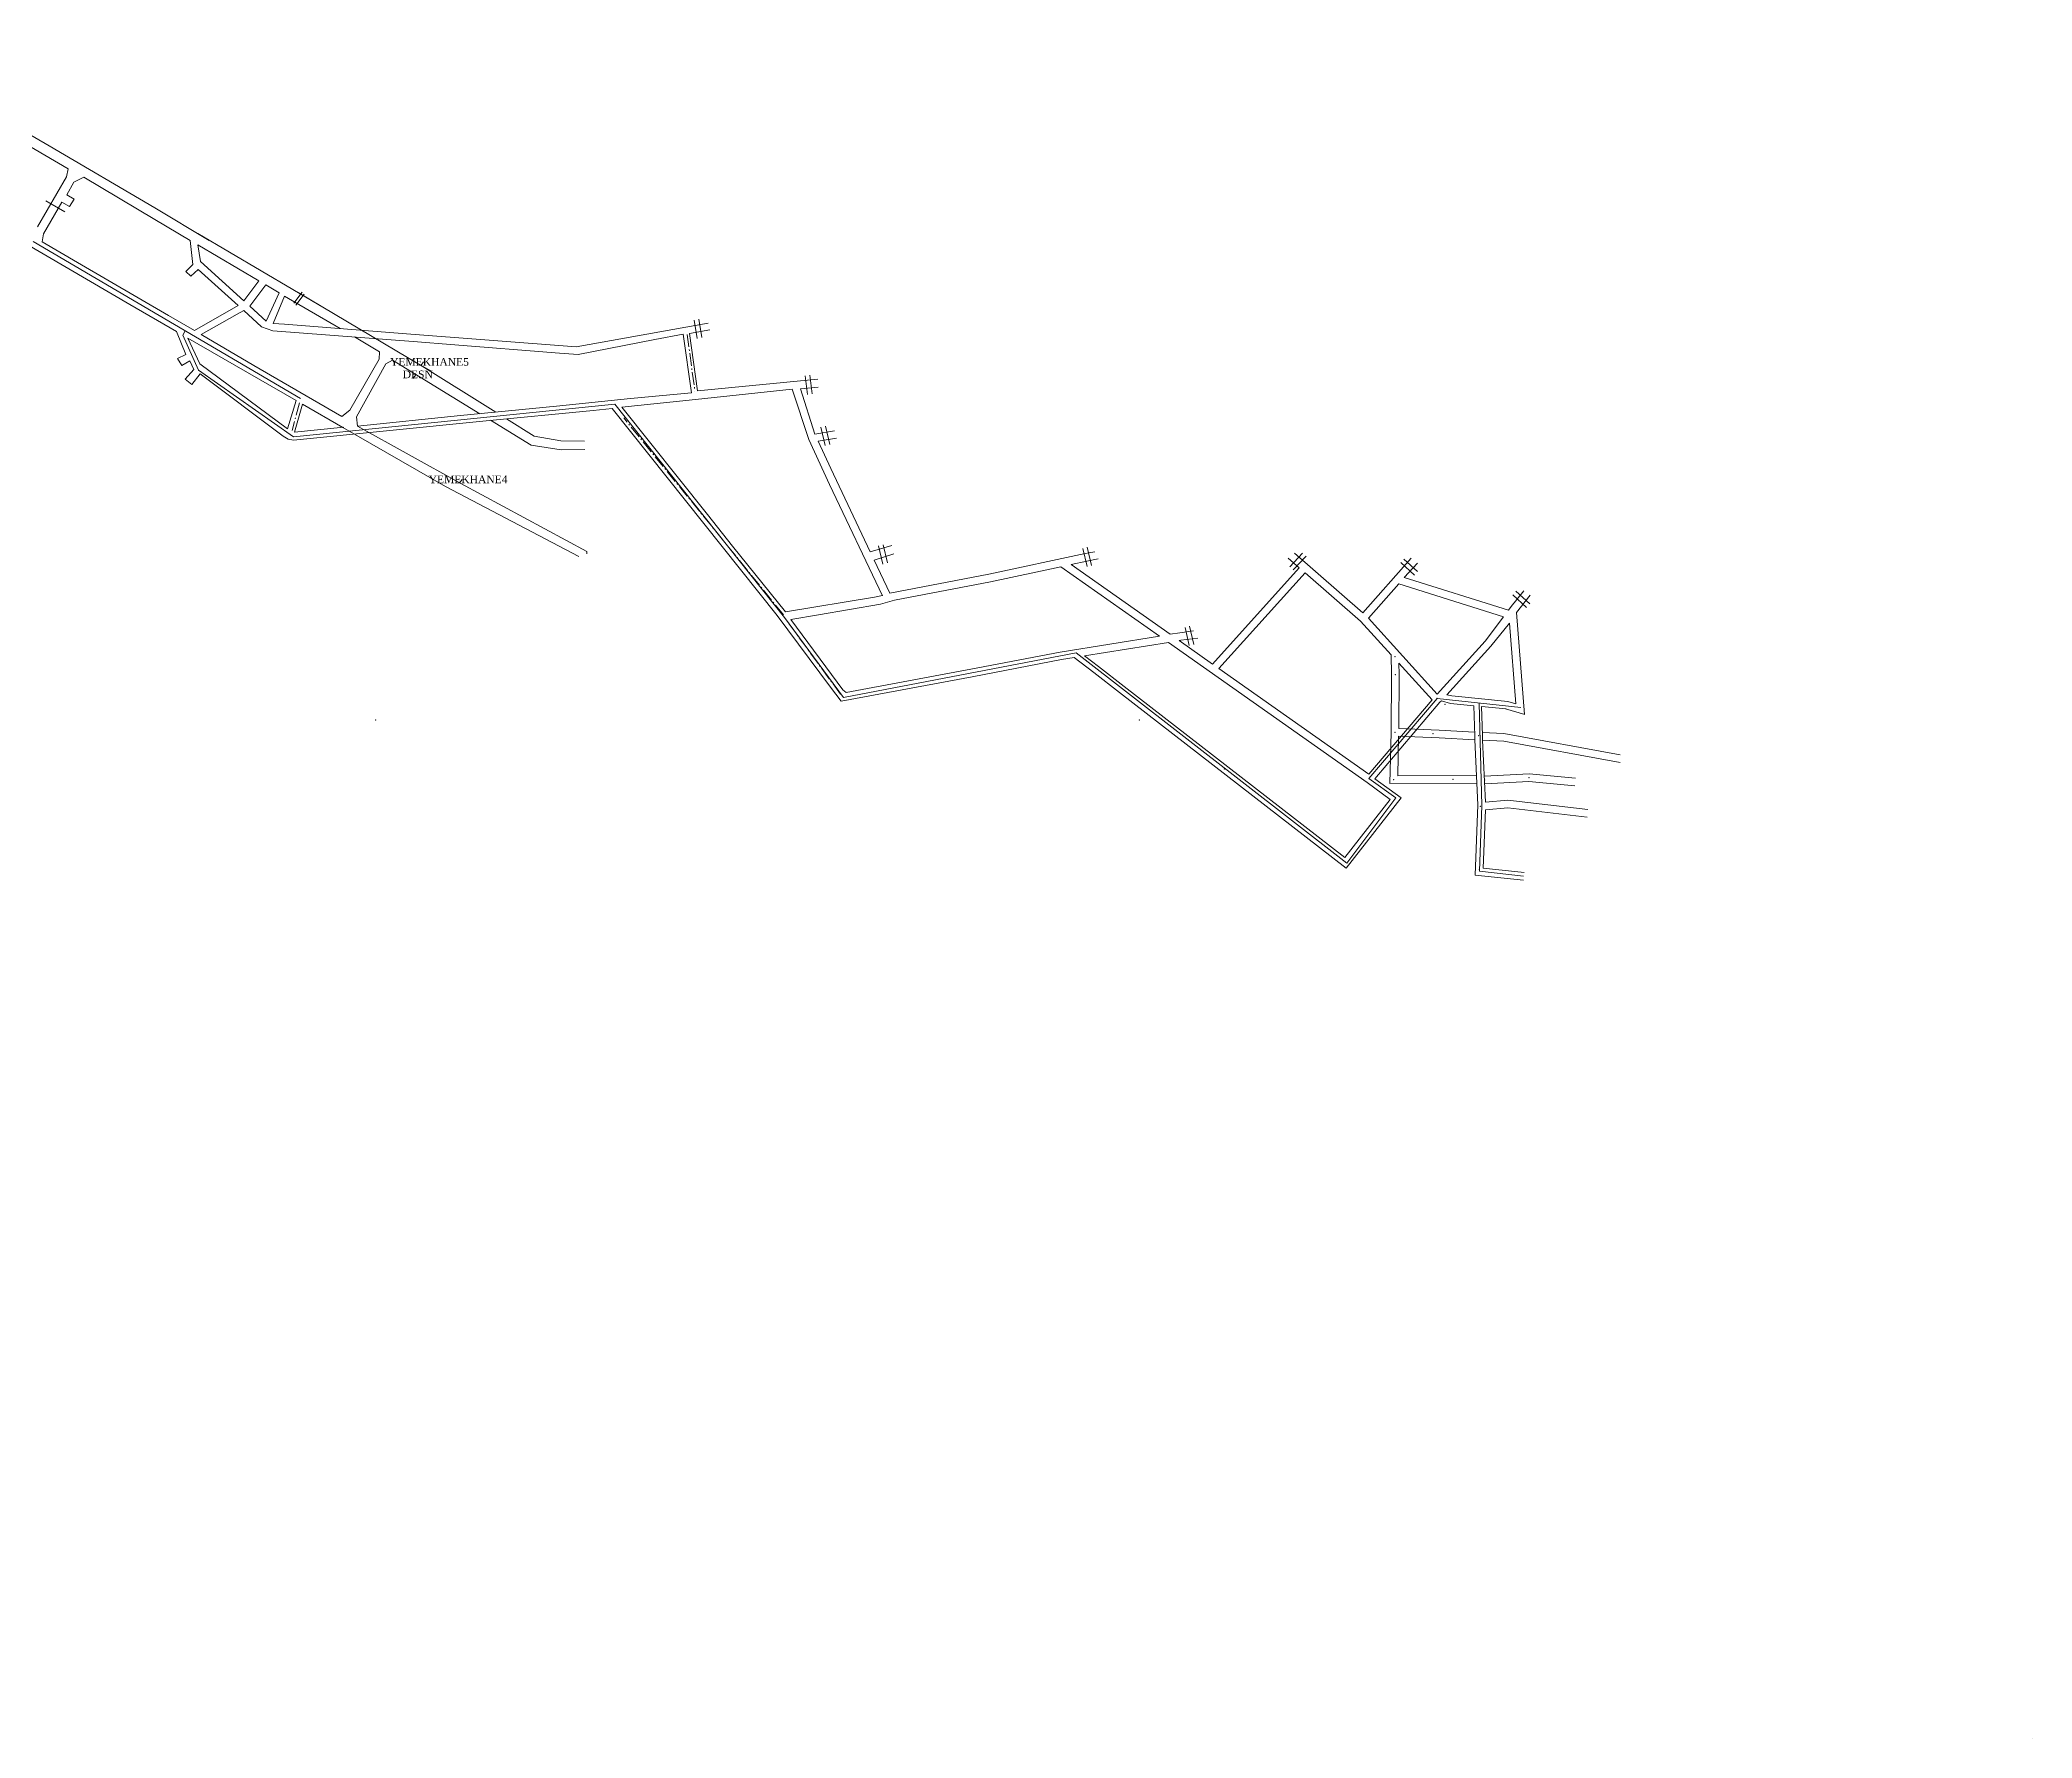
# Model space of a CAD drawing. Header units: millimetres. Extents: x 580294 to 581851, y 4179100 to 4180187.
# Drawn here: x 581068 to 581851, y 4179100 to 4179767 of the extents above; entities that cross this region are included whole.
import ezdxf

# ---------------------------------------------------------------- set-up
doc = ezdxf.new("R2010")
doc.units = ezdxf.units.MM
doc.header["$MEASUREMENT"] = 0
doc.layers.get('0').update_dxf_attribs({"color": 5, "lineweight": 0})
for name, color, linetype, lineweight in [('2016_BACA', 5, 'Continuous', 0), ('BACA', 18, 'Continuous', 0), ('BACA_2016', 18, 'Continuous', 0), ('BC', 18, 'Continuous', 0), ('DESANDRE', 5, 'Continuous', 0), ('GEOFENCE', 2, 'Continuous', 0), ('ISARET_KIR', 6, 'Continuous', 0), ('TAS_BACA', 5, 'Continuous', 0)]:
    doc.layers.add(name, color=color, linetype=linetype, lineweight=lineweight)
doc.styles.get("Standard").update_dxf_attribs({"font": 'TIMES.TTF.SHX'})

msp = doc.modelspace()

# ---------------------------------------------------------------- linework, layer by layer
at = {"linetype": 'Continuous'}
for p in [(581200, 4179500), (581500, 4179500)]:
    msp.add_point(p, dxfattribs=at)
at = {"layer": '2016_BACA', "lineweight": 0}
for p, q in [((581598.99, 4179525.64), (581599.03, 4179517.88)), ((581599.03, 4179517.88), (581598.91, 4179495.23)), ((581602.03, 4179517.88), (581601.92, 4179496.65)), ((581602, 4179522.31), (581602.03, 4179517.88)), ((581631.37, 4179505.63), (581631.79, 4179493.83)), ((581634.38, 4179505.33), (581634.79, 4179493.95)), ((581601.92, 4179496.65), (581617.78, 4179496.03)), ((581617.78, 4179496.03, -27.76), (581631.74, 4179495.3, -27.28)), ((581634.75, 4179495.14, -27.18), (581643.2, 4179494.7, -26.89)), ((581601.88, 4179493.65), (581617.81, 4179493.02)), ((581617.81, 4179493.02, -27.76), (581631.86, 4179492.29, -27.28)), ((581631.79, 4179493.83), (581631.86, 4179492.29)), ((581634.79, 4179493.95), (581634.87, 4179492.14)), ((581598.46, 4179475.04), (581632.64, 4179475.26)), ((581601.52, 4179478.06), (581632.5, 4179478.26)), ((581635.52, 4179477.99), (581635.67, 4179477.99)), ((581635.65, 4179474.99), (581635.71, 4179474.99))]:
    msp.add_line(p, q, dxfattribs=at)
at = {"layer": '2016_BACA', "linetype": 'Continuous'}
for p in [(581600.49, 4179524.9, -20.03), (581600.53, 4179517.88, -21.98), (581617, 4179508.5, -23.94), (581620.12, 4179506.24, -24.45), (581600.41, 4179495.21, -33.03), (581615.41, 4179494.62, -34.24), (581633.29, 4179493.89, -28.41), (581599.99, 4179476.55, -41.61), (581623.29, 4179476.7, -43.26), (581635.69, 4179476.49, -41.83), (581653.1, 4179477.34, -41.72), (581633.93, 4179466.06, -42.73), (581633.54, 4179441.27, -49.89)]:
    msp.add_point(p, dxfattribs=at)
at = {"layer": 'BACA', "color": 5, "lineweight": 0}
for p, q in [((581079.18, 4179716.67), (580992.47, 4179767.3)), ((581071.78, 4179725.66), (581037.82, 4179745.38)), ((581113.3, 4179701.25), (581071.78, 4179725.66)), ((581067.13, 4179693.76), (581078.5, 4179713.51)), ((581078.5, 4179713.51), (581079.18, 4179716.67)), ((581078.71, 4179706.43), (581081.46, 4179711.34)), ((581081.62, 4179704.64), (581078.71, 4179706.43)), ((581081.46, 4179711.34), (581085.4, 4179713.33)), ((581085.4, 4179713.33), (581113.23, 4179696.68)), ((581069.46, 4179691.06), (581076.71, 4179703.52)), ((581070.38, 4179704.06), (581077.91, 4179699.77)), ((581076.71, 4179703.52), (581079.73, 4179701.78)), ((581079.73, 4179701.78), (581081.62, 4179704.64)), ((581134.65, 4179688.48), (581113.3, 4179701.25)), ((581053.91, 4179692.21), (581103.46, 4179663.32)), ((581069.05, 4179687.89), (581069.46, 4179691.06)), ((581113.23, 4179696.68), (581127.17, 4179688.4)), ((581082.84, 4179679.87), (581069.05, 4179687.89)), ((581127.17, 4179688.4), (581128.24, 4179679.01)), ((581130.09, 4179686.69), (581131.21, 4179680.21)), ((581154.17, 4179672.55), (581130.09, 4179686.69)), ((581118.64, 4179658.99), (581082.84, 4179679.87)), ((581128.24, 4179679.01), (581125.38, 4179676.25)), ((581125.38, 4179676.25), (581127.38, 4179674.41)), ((581127.38, 4179674.41), (581130.29, 4179677.12)), ((581130.29, 4179677.12), (581146.02, 4179662.9)), ((581131.21, 4179680.21), (581148.23, 4179664.76)), ((581162.12, 4179667.87), (581156.85, 4179670.97)), ((581157.01, 4179656.78), (581162.12, 4179667.87)), ((581159.71, 4179655.82), (581164.25, 4179666.6)), ((581164.25, 4179666.6), (581186.03, 4179653.85)), ((581167.83, 4179663.87), (581171.11, 4179668.1)), ((581168.6, 4179663.1), (581171.88, 4179667.33)), ((581103.46, 4179663.32), (581121.76, 4179652.68)), ((581128.78, 4179653.06), (581118.64, 4179658.99)), ((581148.22, 4179660.92), (581155.21, 4179654.59)), ((581150.52, 4179662.68), (581157.01, 4179656.78)), ((581121.76, 4179652.68), (581125.48, 4179643.7)), ((581152.2, 4179639.37), (581131.42, 4179651.52)), ((581155.21, 4179654.59), (581159.6, 4179652.96)), ((581159.6, 4179652.96), (581216.45, 4179648.67)), ((581164.25, 4179655.56), (581159.71, 4179655.82)), ((581212.16, 4179651.79), (581164.25, 4179655.56)), ((581278.8, 4179646.73), (581212.16, 4179651.79)), ((581309.65, 4179649.54), (581320.75, 4179651.59)), ((581320.75, 4179651.59), (581324.04, 4179628.61)), ((581326.4, 4179629.33), (581323.26, 4179651.89)), ((581125.48, 4179643.7), (581122.17, 4179642.14)), ((581126.18, 4179650.1), (581130.99, 4179639.95)), ((581168.77, 4179625.58), (581126.18, 4179650.1)), ((581216.45, 4179648.67), (581229.45, 4179647.62)), ((581229.45, 4179647.62), (581272.17, 4179644.18)), ((581272.17, 4179644.18), (581279.57, 4179643.72)), ((581122.17, 4179642.14), (581123.81, 4179639.36)), ((581123.81, 4179639.36), (581127.02, 4179641.11)), ((581128.62, 4179637.72), (581125.19, 4179633.93)), ((581127.02, 4179641.11), (581128.62, 4179637.72)), ((581127.82, 4179631.81), (581131.1, 4179636.04)), ((581130.99, 4179639.95), (581165.33, 4179614.4)), ((581131.1, 4179636.04), (581163.64, 4179611.6)), ((581186.72, 4179619.35), (581152.2, 4179639.37)), ((581125.19, 4179633.93), (581127.82, 4179631.81)), ((581366.89, 4179630.21), (581373.8, 4179630.85)), ((581165.33, 4179614.4), (581168.77, 4179625.58)), ((581171.3, 4179624.12), (581168.19, 4179613.2)), ((581187.08, 4179615.04), (581171.3, 4179624.12)), ((581233.39, 4179619.68), (581192.86, 4179615.52)), ((581167.77, 4179610.03), (581242.15, 4179617.51)), ((581168.19, 4179613.2), (581187.5, 4179615.08)), ((581163.64, 4179611.6), (581165.61, 4179610.4)), ((581165.61, 4179610.4), (581167.77, 4179610.03)), ((581402.82, 4179568.56), (581394.28, 4179566.16)), ((581395.82, 4179562.89), (581403.63, 4179565.4)), ((581515.66, 4179531.23), (581516.37, 4179531.35)), ((581469.39, 4179523.79), (581474.43, 4179524.6))]:
    msp.add_line(p, q, dxfattribs=at)
at = {"layer": 'BACA', "lineweight": 0}
for p, q in [((581191.67, 4179650.54), (581201.58, 4179644.74)), ((581201.58, 4179644.74), (581201.33, 4179641.78)), ((581201.33, 4179641.78), (581189.89, 4179621.75)), ((581192.53, 4179619.17), (581204.06, 4179639.96)), ((581204.06, 4179639.96), (581206.68, 4179641.49)), ((581206.68, 4179641.49), (581240.92, 4179620.4)), ((581189.89, 4179621.75), (581186.72, 4179619.35)), ((581227.48, 4179591.78), (581187.08, 4179615.04)), ((581192.86, 4179615.52), (581192.53, 4179619.17)), ((581233.53, 4179592.97), (581192.86, 4179615.52)), ((581245.14, 4179617.8), (581261.09, 4179607.98)), ((581262.26, 4179611.61), (581251.38, 4179618.41)), ((581261.09, 4179607.98), (581272.83, 4179606.2)), ((581272.73, 4179609.72), (581262.26, 4179611.61)), ((581282.08, 4179609.57), (581272.73, 4179609.72)), ((581272.83, 4179606.2), (581282.13, 4179606.3)), ((581370.16, 4179610.25), (581378.25, 4179592.63)), ((581378.8, 4179598.84), (581373.88, 4179609.64)), ((581394.28, 4179566.16), (581378.8, 4179598.84)), ((581279.79, 4179564.35), (581227.48, 4179591.78)), ((581282.98, 4179566.29), (581233.53, 4179592.97)), ((581378.25, 4179592.63), (581399.09, 4179548.84)), ((581282.98, 4179565.32), (581282.98, 4179566.29)), ((581440.9, 4179557.29), (581478.73, 4179565.41)), ((581478.73, 4179565.41), (581482.52, 4179566.18)), ((581560.95, 4179565.54), (581587.86, 4179542.11)), ((581401.98, 4179549.9), (581395.82, 4179562.89)), ((581401.98, 4179549.9), (581440.9, 4179557.29)), ((581441.5, 4179554.35), (581469.21, 4179560.29)), ((581507.91, 4179533.03), (581469.21, 4179560.29)), ((581473.2, 4179561.15), (581479.35, 4179562.47)), ((581512.15, 4179533.71), (581473.2, 4179561.15)), ((581479.35, 4179562.47), (581483.78, 4179563.36)), ((581558.53, 4179563.64), (581562.86, 4179559.87)), ((581565.13, 4179557.9), (581586.95, 4179538.93)), ((581587.86, 4179542.11), (581606.79, 4179563.61)), ((581604.07, 4179556, -13.89), (581609.26, 4179561.72)), ((581403.77, 4179547.19), (581441.5, 4179554.35)), ((581590.01, 4179540.01), (581601.91, 4179553.53, -14.33)), ((581586.95, 4179538.93), (581598.99, 4179525.64)), ((581590.01, 4179540.01), (581617, 4179510.23)), ((581617, 4179510.23), (581635.89, 4179531.01)), ((581620.77, 4179509.91), (581638.11, 4179528.99)), ((581474.43, 4179524.6), (581482.12, 4179518.73)), ((581478.52, 4179525.26), (581483.96, 4179521.11)), ((581482.12, 4179518.73), (581492.21, 4179510.8)), ((581483.96, 4179521.11), (581494.05, 4179513.16)), ((581602, 4179522.31), (581615, 4179507.97)), ((581618.13, 4179507.01), (581618.68, 4179507.62)), ((581598.91, 4179495.23), (581598.46, 4179475.04)), ((581643.2, 4179494.7, -26.89), (581688.92, 4179486.31, -28.61)), ((581601.88, 4179493.65), (581601.52, 4179478.06)), ((581631.86, 4179492.29), (581633.03, 4179466.77)), ((581634.87, 4179492.14, -27.18), (581643.23, 4179491.7, -26.89)), ((581634.87, 4179492.14), (581635.99, 4179467.76)), ((581643.23, 4179491.7, -26.89), (581688.95, 4179483.31, -28.61)), ((581635.67, 4179477.99), (581653.13, 4179478.84)), ((581653.13, 4179478.84), (581671.39, 4179477.13)), ((581635.71, 4179474.99), (581653.07, 4179475.84)), ((581653.07, 4179475.84), (581671.11, 4179474.15)), ((581633.03, 4179466.77), (581631.95, 4179439.11)), ((581635.95, 4179464.74), (581635.06, 4179441.8)), ((581635.95, 4179464.74), (581644.72, 4179465.55)), ((581635.99, 4179467.76), (581644.76, 4179468.57)), ((581644.72, 4179465.55), (581675.91, 4179461.88)), ((581644.76, 4179468.57), (581676.27, 4179464.86)), ((581635.06, 4179441.8), (581651.24, 4179440.13)), ((581631.95, 4179439.11), (581650.94, 4179437.15))]:
    msp.add_line(p, q, dxfattribs=at)
at = {"layer": 'BACA', "color": 5, "lineweight": 0}
msp.add_polyline3d([(581130.21, 4179691.14, 0), (581179.88, 4179661.88, 0), (581169.54, 4179668.01, 0), (581217.4, 4179639.64, 0)], dxfattribs=at)
at = {"layer": 'BACA', "lineweight": 0}
msp.add_polyline3d([(581247.21, 4179621.01, 0), (581217.24, 4179639.73, 0), (581221.64, 4179637.27, 0)], dxfattribs=at)
at = {"layer": 'BACA', "linetype": 'Continuous'}
msp.add_point((581533.44, 4179480.83, -20.4), dxfattribs=at)
at = {"layer": 'BACA_2016', "lineweight": 0}
for p, q in [((581148.23, 4179664.76), (581154.17, 4179672.55)), ((581156.85, 4179670.97), (581150.52, 4179662.68)), ((581128.78, 4179653.06), (581146.02, 4179662.9))]:
    msp.add_line(p, q, dxfattribs=at)
msp.add_polyline3d([(581148.22, 4179660.92, 0), (581145.65, 4179659.51, 0), (581131.42, 4179651.52, 0)], dxfattribs=at)
at = {"layer": 'BC', "lineweight": 0}
for p, q in [((581601.91, 4179553.53, -14.33), (581643.11, 4179540.61, -12.63)), ((581604.07, 4179556, -13.89), (581645.02, 4179543.16)), ((581651.04, 4179550.82), (581646.14, 4179544.64)), ((581653.58, 4179549.08), (581648.12, 4179542.32)), ((581646.14, 4179544.64), (581645.02, 4179543.16)), ((581643.11, 4179540.61, -12.63), (581635.89, 4179531.01)), ((581645.44, 4179538.11), (581638.11, 4179528.99)), ((581620.77, 4179509.91), (581622.75, 4179509.49)), ((581618.68, 4179507.62), (581622.28, 4179506.52)), ((581622.28, 4179506.52), (581631.37, 4179505.63)), ((581622.75, 4179509.49), (581644.74, 4179507.33)), ((581634.38, 4179505.33), (581644.12, 4179504.38)), ((581644.74, 4179507.33, -26.8), (581647.96, 4179506.34))]:
    msp.add_line(p, q, dxfattribs=at)
at = {"layer": 'DESANDRE', "lineweight": 0}
for p, q in [((581322.35, 4179651.56, -14.08), (581323.03, 4179646.61, -14.16)), ((581323.17, 4179645.62, -14.08), (581323.24, 4179645.12, -14.16)), ((581323.38, 4179644.13, -14.08), (581324.07, 4179639.18, -14.16)), ((581215.88, 4179635.85, -14.08), (581214.61, 4179634.24, -14.16)), ((581218.82, 4179640.73, -14.08), (581217.88, 4179639.46, -14.16)), ((581324.2, 4179638.19, -14.08), (581324.27, 4179637.69, -14.16)), ((581324.41, 4179636.7, -14.08), (581325.1, 4179631.75, -14.16)), ((581325.23, 4179630.76, -14.08), (581325.3, 4179630.27, -14.16)), ((581325.44, 4179629.28, -14.08), (581325.44, 4179629.27, -14.16)), ((581170.05, 4179624.61, -14.08), (581168.76, 4179619.77, -14.16)), ((581168.12, 4179617.36, -14.08), (581167.15, 4179613.76, -14.16)), ((581168.5, 4179618.81, -14.08), (581168.37, 4179618.33, -14.16)), ((581298.85, 4179617.08, -14.08), (581297.52, 4179618.72, -14.16)), ((581299.79, 4179615.91, -14.08), (581299.48, 4179616.3, -14.16)), ((581303.57, 4179611.25, -14.08), (581300.42, 4179615.14, -14.16)), ((581304.51, 4179610.09, -14.08), (581304.2, 4179610.48, -14.16)), ((581308.29, 4179605.42, -14.08), (581305.14, 4179609.31, -14.16)), ((581309.23, 4179604.26, -14.08), (581308.92, 4179604.65, -14.16)), ((581313.01, 4179599.6, -14.08), (581309.86, 4179603.48, -14.16)), ((581313.96, 4179598.43, -14.08), (581313.64, 4179598.82, -14.16)), ((581317.73, 4179593.77, -14.08), (581314.59, 4179597.66, -14.16)), ((581233.96, 4179594.6, -14.08), (581232.92, 4179593.29, -14.16)), ((581318.68, 4179592.6, -14.08), (581318.36, 4179592.99, -14.16)), ((581322.45, 4179587.94, -14.08), (581319.31, 4179591.83, -14.16)), ((581323.4, 4179586.78, -14.08), (581323.08, 4179587.17, -14.16)), ((581327.18, 4179582.12, -14.08), (581324.03, 4179586, -14.16)), ((581328.12, 4179580.95, -14.08), (581327.81, 4179581.34, -14.16)), ((581331.9, 4179576.29, -14.08), (581328.75, 4179580.17, -14.16)), ((581332.84, 4179575.12, -14.08), (581332.53, 4179575.51, -14.16)), ((581336.62, 4179570.46, -14.08), (581333.47, 4179574.35, -14.16)), ((581337.56, 4179569.3, -14.08), (581337.25, 4179569.68, -14.16)), ((581341.34, 4179564.63, -14.08), (581338.19, 4179568.52, -14.16)), ((581342.28, 4179563.47, -14.08), (581341.97, 4179563.86, -14.16)), ((581346.06, 4179558.81, -14.08), (581342.91, 4179562.69, -14.16)), ((581347.01, 4179557.64, -14.08), (581346.69, 4179558.03, -14.16)), ((581350.78, 4179552.98, -14.08), (581347.64, 4179556.86, -14.16)), ((581351.73, 4179551.81, -14.08), (581351.41, 4179552.2, -14.16)), ((581355.5, 4179547.15, -14.08), (581352.36, 4179551.04, -14.16)), ((581356.45, 4179545.99, -14.08), (581356.13, 4179546.37, -14.16)), ((581360.23, 4179541.32, -14.08), (581357.08, 4179545.21, -14.16)), ((581364.94, 4179534.4, -14.08), (581362.34, 4179537.96, -14.16)), ((581365.83, 4179533.18, -14.08), (581365.53, 4179533.59, -14.16)), ((581369.37, 4179528.34, -14.08), (581366.42, 4179532.38, -14.16)), ((581370.25, 4179527.13, -14.08), (581369.96, 4179527.53, -14.16)), ((581373.79, 4179522.28, -14.08), (581370.84, 4179526.32, -14.16)), ((581374.68, 4179521.07, -14.08), (581374.38, 4179521.48, -14.16)), ((581378.22, 4179516.23, -14.08), (581375.27, 4179520.27, -14.16)), ((581379.1, 4179515.02, -14.08), (581378.81, 4179515.42, -14.16)), ((581382.64, 4179510.17, -14.08), (581379.69, 4179514.21, -14.16))]:
    msp.add_line(p, q, dxfattribs=at)
at = {"layer": 'GEOFENCE'}
for p, q in [((581065.52, 4179688.1), (581170.45, 4179626.37)), ((581124.26, 4179651.3), (581125.24, 4179652.97)), ((581124.26, 4179651.3), (581130.37, 4179637.55)), ((581130.37, 4179637.55), (581167.79, 4179611.25)), ((581167.79, 4179611.25), (581293.99, 4179624.14)), ((581293.99, 4179624.14), (581360.64, 4179540.37)), ((581360.64, 4179540.37), (581383.76, 4179508.94)), ((581383.76, 4179508.94), (581475.24, 4179526.44)), ((581475.24, 4179526.44), (581581.56, 4179443.75)), ((581590.21, 4179477.02), (581617, 4179508.5, -23.94)), ((581617, 4179508.5, -23.94), (581649.95, 4179504.92)), ((581633.47, 4179506.71, -11.97), (581634.61, 4179466.49)), ((581600.79, 4179469.4), (581590.21, 4179477.02)), ((581581.56, 4179443.75), (581600.79, 4179469.4)), ((581634.61, 4179466.49), (581633.7, 4179440.67)), ((581633.7, 4179440.67), (581650.89, 4179438.64))]:
    msp.add_line(p, q, dxfattribs=at)
at = {"layer": 'ISARET_KIR', "lineweight": 0}
msp.add_circle((581850.74, 4179100), 0.02, dxfattribs=at)
at = {"layer": 'TAS_BACA', "color": 5, "lineweight": 0}
for p, q in [((581330.67, 4179655.92), (581278.8, 4179646.73)), ((581323.26, 4179651.89), (581331.34, 4179653.37)), ((581279.57, 4179643.72), (581309.65, 4179649.54)), ((581324.04, 4179628.61), (581300.14, 4179626.32)), ((581325.61, 4179625.98), (581363.59, 4179629.99)), ((581373.66, 4179634.01), (581326.4, 4179629.33)), ((581363.59, 4179629.99), (581370.16, 4179610.25)), ((581372.56, 4179612.42), (581366.89, 4179630.21)), ((581271.11, 4179623.32), (581233.39, 4179619.68)), ((581242.15, 4179617.51), (581285.52, 4179621.71)), ((581300.14, 4179626.32), (581271.11, 4179623.32)), ((581285.52, 4179621.71), (581292.88, 4179622.49)), ((581296.69, 4179622.9), (581325.61, 4179625.98)), ((581380.26, 4179613.68), (581372.56, 4179612.42)), ((581373.88, 4179609.64), (581380.99, 4179610.75)), ((581512.15, 4179533.71), (581515.93, 4179534.32)), ((581515.93, 4179534.32), (581521.26, 4179535.03)), ((581433.76, 4179519.97), (581468.87, 4179526.74)), ((581468.87, 4179526.74), (581507.91, 4179533.03)), ((581478.52, 4179525.26), (581511.42, 4179530.55)), ((581516.37, 4179531.35), (581522.96, 4179532.24)), ((581384.8, 4179510.88), (581433.76, 4179519.97)), ((581434.32, 4179517.02), (581469.39, 4179523.79)), ((581382.82, 4179507.46), (581434.32, 4179517.02))]:
    msp.add_line(p, q, dxfattribs=at)
at = {"layer": 'TAS_BACA', "lineweight": 0}
for p, q in [((581325.11, 4179657.17, -14.08), (581326.37, 4179649.92, -14.16)), ((581326.93, 4179657.53, -14.08), (581328.19, 4179650.28, -14.16)), ((581368.72, 4179635.25, -14.08), (581369.64, 4179627.95, -14.16)), ((581370.55, 4179635.53, -14.08), (581371.47, 4179628.23, -14.16)), ((581374.94, 4179615.06, -14.08), (581376.63, 4179607.89, -14.16)), ((581376.73, 4179615.52, -14.08), (581378.42, 4179608.36, -14.16)), ((581397.55, 4179568.45, -14.08), (581399.24, 4179561.29, -14.16)), ((581399.34, 4179568.92, -14.08), (581401.03, 4179561.75, -14.16)), ((581477.77, 4179567.47, -14.08), (581479.46, 4179560.3, -14.16)), ((581479.56, 4179567.93, -14.08), (581481.25, 4179560.77, -14.16)), ((581559.11, 4179560.26, -14.08), (581564.13, 4179565.64, -14.16)), ((581528.78, 4179521.99), (581562.86, 4179559.87)), ((581531.25, 4179520.25), (581565.13, 4179557.9)), ((581560.49, 4179559.03, -14.08), (581565.51, 4179564.4, -14.16)), ((581602.69, 4179561.91, -14.08), (581608.12, 4179556.94, -14.16)), ((581603.91, 4179563.3, -14.08), (581609.34, 4179558.33, -14.16)), ((581646.69, 4179549.25, -14.08), (581652.11, 4179544.28, -14.16)), ((581647.96, 4179550.71, -14.08), (581653.38, 4179545.73, -14.16)), ((581648.12, 4179542.32), (581651.3, 4179502.17)), ((581517.97, 4179536.45, -14.08), (581519.57, 4179529.27, -14.16)), ((581519.77, 4179536.89, -14.08), (581521.37, 4179529.71, -14.16)), ((581645.44, 4179538.11), (581647.96, 4179506.34)), ((581589.52, 4179475.52), (581511.42, 4179530.55)), ((581528.78, 4179521.99), (581515.66, 4179531.23)), ((581590.14, 4179478.75), (581531.25, 4179520.25)), ((581492.21, 4179510.8), (581581.32, 4179441.8)), ((581494.05, 4179513.16), (581580.8, 4179446)), ((581590.14, 4179478.75), (581615, 4179507.97)), ((581592.58, 4179476.99), (581618.13, 4179507.01)), ((581643.86, 4179504.39, -25.27), (581651.52, 4179502.25, -24.81)), ((581598.61, 4179468.83), (581589.52, 4179475.52)), ((581602.87, 4179469.41), (581592.58, 4179476.99)), ((581580.8, 4179446), (581598.61, 4179468.83)), ((581581.32, 4179441.8), (581602.87, 4179469.41))]:
    msp.add_line(p, q, dxfattribs=at)
at = {"layer": 'TAS_BACA', "color": 5, "lineweight": 0}
for points in [[(581292.88, 4179622.49, 0), (581357.69, 4179541.07, 0), (581378.74, 4179512.97, 0), (581382.82, 4179507.46, 0)], [(581399.06, 4179548.91, 0), (581395.95, 4179548.31, 0), (581361, 4179542.5, 0), (581340.19, 4179568.38, 0), (581330.37, 4179580.8, 0), (581296.69, 4179622.9, 0)], [(581384.8, 4179510.88, 0), (581383.49, 4179511.88, 0), (581363.09, 4179539.56, 0), (581373.93, 4179541.35, 0), (581398.31, 4179545.51, 0), (581403.77, 4179547.19, 0)]]:
    msp.add_polyline3d(points, dxfattribs=at)

# ---------------------------------------------------------------- texts
at = {"layer": 'DESANDRE', "linetype": 'Continuous'}
for s, p in [('YEMEKHANE5', (581205.69, 4179639.23)), ('DESN', (581210.63, 4179634.35)), ('YEMEKHANE4', (581220.84, 4179593.1))]:
    msp.add_text(s, height=3, dxfattribs=at).set_placement(p)

doc.saveas('drawing.dxf')
